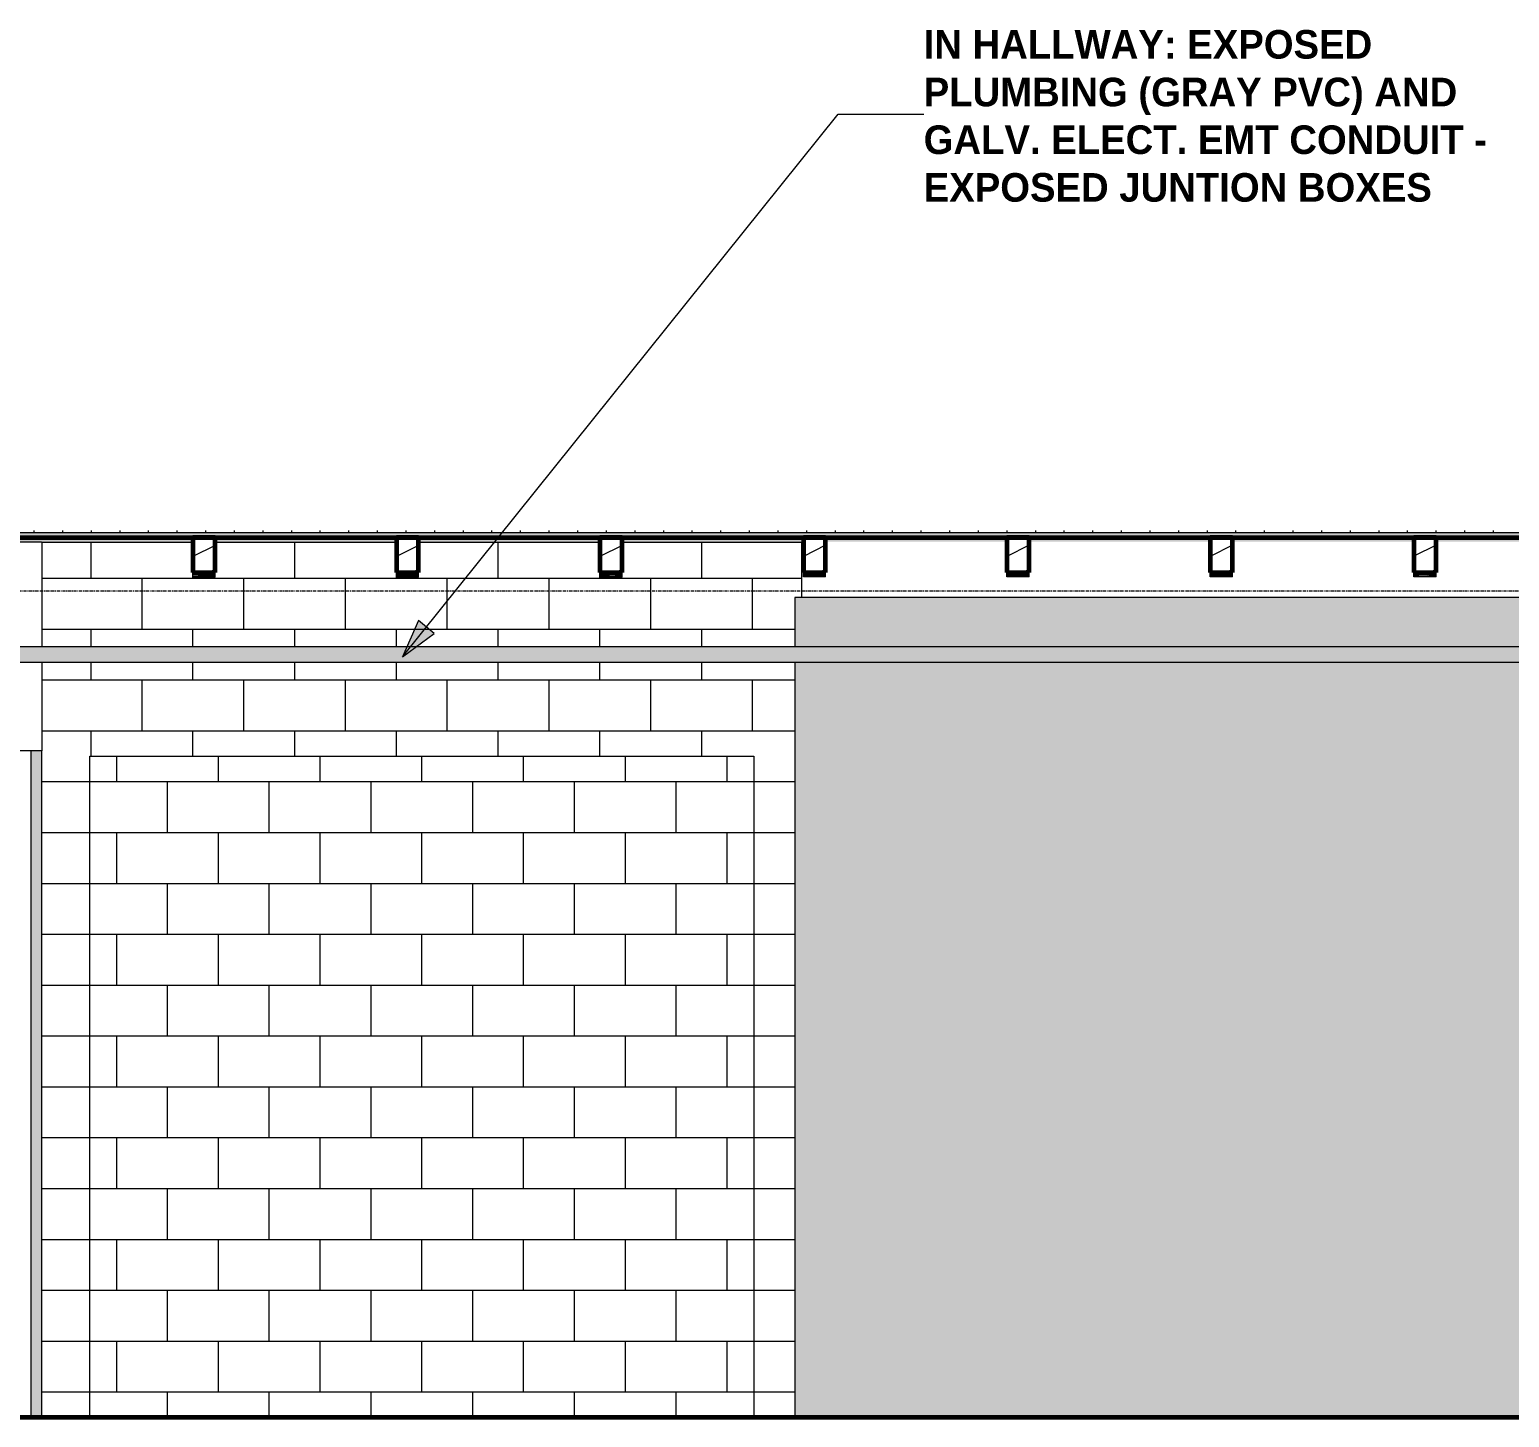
# Model space of a CAD drawing. Header units: inches. Extents: x 10304 to 16189, y 229 to 496.
# Drawn here: x 11430.3 to 11663, y 268 to 486.3 of the extents above; entities that cross this region are included whole.
import ezdxf

# ---------------------------------------------------------------- set-up
doc = ezdxf.new("R2010")
doc.units = ezdxf.units.IN
doc.header["$MEASUREMENT"] = 0
doc.linetypes.add('Grid Line 1_2_', pattern=[0.875, 0.5, -0.125, 0.125, -0.125])
for name, color, linetype, lineweight in [('0-1', 7, 'Continuous', 5), ('0-2', 10, 'Continuous', 9), ('A-FLOR-1', 53, 'Continuous', 5), ('A-FLOR-2', 250, 'Continuous', 60), ('A-FLOR-3', 7, 'Continuous', 18), ('A-FLOR-LEVL-1', 51, 'Grid Line 1_2_', 9), ('A-FLOR-MCUT-1', 7, 'Continuous', 18), ('A-FLOR-PATT-1', 10, 'Continuous', 9), ('A-FLOR-PATT-2', 253, 'Continuous', 9), ('A-ROOF-1', 7, 'Continuous', 18), ('A-WALL-PATT-1', 55, 'Continuous', 9), ('G-ANNO-TEXT', 231, 'Continuous', 9), ('I-WALL', 2, 'Continuous', 18), ('I-WALL-1', 8, 'Continuous', 5), ('I-WALL-2', 7, 'Continuous', 18), ('I-WALL-3', 2, 'Continuous', 5), ('P-PIPE', 3, 'Continuous', 9), ('P-PIPE-1', 3, 'Continuous', 5), ('S-BEAM', 12, 'Continuous', 9), ('S-BEAM-1', 10, 'Continuous', 9), ('S-BEAM-2', 250, 'Continuous', 60), ('S-FNDN-1', 7, 'Continuous', 18)]:
    doc.layers.add(name, color=color, linetype=linetype, lineweight=lineweight)
doc.styles.add('Century Gothic_B', font='GOTHICB.TTF', dxfattribs={"height": 4.5})
pattern_1 = [(216.87, (11407.228, 7.997), (23.9897714, 15.993643), [3.998, -35.986]), (206.565, (11412.026, 5.598), (-7.99708, -7.99662), [8.941, -8.941]), (198.435, (11412.026, 1.599), (-15.993845, -7.997098), [5.058, -20.23])]
pattern_2 = [(180.895, (11407.228, 400.879), (22.072962879, 0.302817983), [3.199, -28.792]), (180.597, (11412.026, 400.829), (-11.193527481, -0.19964098), [7.997, -7.997]), (180.398, (11412.026, 400.746), (-17.592186552, -0.178205865), [4.798, -19.193])]

# ---------------------------------------------------------------- blocks, each defined once
blk = doc.blocks.new('CTR - 1st Phase - Shell_rvt-1-INTERIOR ELEVATION - CORRIDOR NORTH _302_N_ - 3RD FLOOR - NORTH WALL')
at = {"layer": 'A-FLOR-1'}
h = blk.add_hatch(color=256, dxfattribs=at)
h.paths.add_polyline_path([(11702.77, 405.38), (11712, 405.38), (11712, 406.39), (11683.5, 406.39), (11683.5, 405.75), (11687.61, 405.75), (11687.61, 405.38), (11688.74, 405.38)], flags=0)
h.paths.add_polyline_path([(11715.5, 405.38), (11744, 405.39), (11744, 406.39), (11715.5, 406.39), (11715.5, 405.52)], flags=0)
h.paths.add_polyline_path([(11008, 405.38), (11008, 406.39), (10979.5, 406.39), (10979.5, 405.38), (11007.85, 405.38)], flags=0)
h.paths.add_polyline_path([(11023.1, 405.38), (11024.23, 405.38), (11024.23, 405.75), (11040, 405.77), (11040, 406.39), (11011.5, 406.39), (11011.5, 405.38)], flags=0)
h.paths.add_polyline_path([(10967.19, 405.38), (10976, 405.38), (10976, 406.39), (10947.5, 406.39), (10947.5, 405.75), (10965.44, 405.75), (10965.44, 405.38), (10967.1, 405.38)], flags=0)
h.paths.add_polyline_path([(10354.9, 405.38), (10368, 405.38), (10368, 406.39), (10352.45, 406.38), (10352.46, 405.38)], flags=0)
h.paths.add_polyline_path([(10371.5, 405.38), (10400, 405.38), (10400, 406.39), (10371.5, 406.37), (10371.5, 405.51)], flags=0)
h.paths.add_polyline_path([(10403.5, 405.38), (10410.69, 405.38), (10410.69, 405.75), (10432, 405.75), (10432, 406.39), (10403.5, 406.39), (10403.5, 405.71)], flags=0)
h.paths.add_polyline_path([(10710.2, 405.38), (10710.94, 405.38), (10710.94, 405.75), (10720, 405.75), (10720, 406.39), (10691.5, 406.39), (10691.5, 405.38), (10709.81, 405.38)], flags=0)
h.paths.add_polyline_path([(10688, 405.38), (10688, 406.39), (10659.5, 406.39), (10659.5, 405.38), (10679.14, 405.38)], flags=0)
h.paths.add_polyline_path([(10652.15, 405.38), (10656, 405.38), (10656, 406.39), (10627.5, 406.39), (10627.5, 405.75), (10652.15, 405.75)], flags=0)
h.paths.add_polyline_path([(11433.9, 405.66), (11456, 405.66), (11456, 406.39), (11427.5, 406.39), (11427.5, 405.75), (11432.31, 405.75), (11432.31, 405.66)], flags=0)
h.paths.add_polyline_path([(11551.69, 405.66), (11551.69, 405.75), (11552, 405.75), (11552, 406.39), (11523.5, 406.39), (11523.5, 405.66), (11550.64, 405.66)], flags=0)
h.paths.add_polyline_path([(11460.42, 405.66), (11488, 405.66), (11488, 406.39), (11459.5, 406.39), (11459.5, 405.66)], flags=0)
h.paths.add_polyline_path([(11491.5, 405.66), (11520, 405.66), (11520, 406.39), (11491.5, 406.39), (11491.5, 405.71)], flags=0)
h.paths.add_polyline_path([(10819.5, 405.75), (10848, 405.75), (10848, 406.39), (10819.5, 406.39), (10819.5, 405.9)], flags=0)
h.paths.add_polyline_path([(11584, 405.75), (11584, 406.39), (11555.5, 406.39), (11555.5, 405.75), (11577.1, 405.75)], flags=0)
h.paths.add_polyline_path([(10766.26, 405.75), (10784, 405.75), (10784, 406.39), (10755.5, 406.39), (10755.5, 405.75)], flags=0)
h.paths.add_polyline_path([(11587.5, 405.75), (11616, 405.75), (11616, 406.39), (11587.5, 406.39), (11587.5, 405.79)], flags=0)
h.paths.add_polyline_path([(10816, 405.75), (10816, 406.39), (10787.5, 406.39), (10787.5, 405.75), (10809.82, 405.75)], flags=0)
h.paths.add_polyline_path([(10851.5, 405.75), (10880, 405.75), (10880, 406.39), (10851.5, 406.39), (10851.5, 405.87)], flags=0)
h.paths.add_polyline_path([(10752, 405.75), (10752, 406.39), (10723.5, 406.39), (10723.5, 405.75), (10744.48, 405.75)], flags=0)
h.paths.add_polyline_path([(10883.5, 405.75), (10912, 405.75), (10912, 406.39), (10883.5, 406.39), (10883.5, 405.84)], flags=0)
h.paths.add_polyline_path([(10915.5, 405.75), (10944, 405.75), (10944, 406.39), (10915.5, 406.39), (10915.5, 405.8)], flags=0)
h.paths.add_polyline_path([(10624, 405.75), (10624, 406.39), (10595.5, 406.39), (10595.5, 405.75), (10613.8, 405.75)], flags=0)
h.paths.add_polyline_path([(11619.5, 405.75), (11648, 405.75), (11648, 406.39), (11619.5, 406.39), (11619.5, 405.91)], flags=0)
h.paths.add_polyline_path([(10435.5, 405.75), (10464, 405.75), (10464, 406.39), (10435.5, 406.39), (10435.5, 406.21)], flags=0)
h.paths.add_polyline_path([(11424, 405.75), (11424, 406.39), (11395.5, 406.39), (11395.5, 405.75), (11419.64, 405.75)], flags=0)
h.paths.add_polyline_path([(11651.5, 405.75), (11680, 405.75), (11680, 406.39), (11651.5, 406.39), (11651.5, 406.03)], flags=0)
h.paths.add_polyline_path([(10467.5, 405.75), (10496, 405.75), (10496, 406.39), (10467.5, 406.39), (10467.5, 406.14)], flags=0)
h.paths.add_polyline_path([(11392, 405.75), (11392, 406.39), (11363.5, 406.39), (11363.5, 405.75), (11376.08, 405.75)], flags=0)
h.paths.add_polyline_path([(10592, 405.75), (10592, 406.39), (10563.5, 406.39), (10563.5, 405.75), (10570.25, 405.75)], flags=0)
h.paths.add_polyline_path([(11360, 405.75), (11360, 406.39), (11331.5, 406.39), (11331.5, 405.75), (11354.3, 405.75)], flags=0)
h.paths.add_polyline_path([(11168, 405.75), (11168, 406.39), (11139.5, 406.39), (11139.5, 405.75), (11158.29, 405.75)], flags=0)
h.paths.add_polyline_path([(11328, 405.75), (11328, 406.39), (11299.5, 406.39), (11299.5, 405.75), (11310.74, 405.75)], flags=0)
h.paths.add_polyline_path([(11043.5, 405.75), (11072, 405.75), (11072, 406.39), (11043.5, 406.39), (11043.5, 405.77)], flags=0)
h.paths.add_polyline_path([(10499.5, 405.75), (10528, 405.75), (10528, 406.39), (10499.5, 406.39), (10499.5, 406.08)], flags=0)
h.paths.add_polyline_path([(11296, 405.75), (11296, 406.39), (11267.5, 406.39), (11267.5, 405.75), (11288.96, 405.75)], flags=0)
h.paths.add_polyline_path([(10560, 405.75), (10560, 406.39), (10531.5, 406.39), (10531.5, 405.75), (10548.47, 405.75)], flags=0)
h.paths.add_polyline_path([(11075.5, 405.75), (11104, 405.75), (11104, 406.39), (11075.5, 406.39), (11075.5, 405.8)], flags=0)
h.paths.add_polyline_path([(11264, 405.75), (11264, 406.39), (11235.5, 406.39), (11235.5, 405.75), (11245.4, 405.75)], flags=0)
h.paths.add_polyline_path([(11107.5, 405.75), (11136, 405.75), (11136, 406.39), (11107.5, 406.39), (11107.5, 405.83)], flags=0)
h.paths.add_polyline_path([(11232, 405.75), (11232, 406.39), (11203.5, 406.39), (11203.5, 405.75), (11223.63, 405.75)], flags=0)
h.paths.add_polyline_path([(11171.5, 405.75), (11200, 405.75), (11200, 406.39), (11171.5, 406.39), (11171.5, 405.88)], flags=0)
at = {"layer": 'A-FLOR-PATT-1'}
h = blk.add_hatch(dxfattribs=at)
h.set_pattern_fill('FP_1', color=256, style=0, pattern_type=2)
h.set_pattern_definition([(0, (11404.029, 0), (0, 2.399), []), (315, (11404.029, 0), (2.3985062, 0), [3.393, -3.393]), (45, (11404.029, 0), (2.3985062, 0), [3.393, -3.393])])
h.paths.add_polyline_path([(11724.55, 406.39), (11746.33, 406.39), (11746.31, 407.14), (10352.45, 407.14), (10352.46, 406.39), (11702.77, 406.39)], flags=0)
at = {"layer": 'A-FLOR-PATT-2'}
h = blk.add_hatch(dxfattribs=at)
h.set_pattern_fill('FP_2', color=256, style=0, pattern_type=2)
h.set_pattern_definition([(0, (11404.029, 0), (0, 4.5), []), (90, (11404.029, 0), (-4.5, 3e-16), [])])
h.paths.add_polyline_path([(11092.95, 407.14), (11746.33, 407.14), (11746.33, 407.54), (10352.45, 407.54), (10352.45, 407.14), (11071.17, 407.14)], flags=0)
at = {"layer": 'A-FLOR-2'}
for p, q in [((10352.45, 406.39), (11746.33, 406.39)), ((11746.33, 268), (10352.45, 268))]:
    blk.add_line(p, q, dxfattribs=at)
at = {"layer": 'A-FLOR-3'}
for p, q in [((11427.5, 405.75), (11432.19, 405.75)), ((11432.31, 405.66), (11456, 405.66)), ((11459.5, 405.66), (11488, 405.66)), ((11491.5, 405.66), (11520, 405.66)), ((11523.5, 405.66), (11551.69, 405.66))]:
    blk.add_line(p, q, dxfattribs=at)
at = {"layer": 'A-FLOR-MCUT-1'}
blk.add_line((11746.33, 407.14), (10352.45, 407.14), dxfattribs=at)
at = {"layer": 'A-ROOF-1'}
for p, q in [((11432.31, 389.19), (11432.31, 405.75)), ((11551.69, 405.75), (11551.69, 397)), ((11432.31, 372.87), (11432.31, 386.81)), ((11432.31, 372.87), (11369.86, 372.87))]:
    blk.add_line(p, q, dxfattribs=at)
blk = doc.blocks.new('CTR - 1st Phase -Stairs _ Elevators_rvt-1-INTERIOR ELEVATION - CORRIDOR NORTH _302_N_ - 3RD FLOOR - NORTH WALL')
at = {"layer": 'I-WALL-1'}
blk.add_hatch(color=256, dxfattribs=at).paths.add_polyline_path([(11432.19, 268), (11432.19, 372.87), (11430.56, 372.87), (11430.56, 268)], flags=0)
at = {"layer": 'I-WALL-2'}
blk.add_line((11430.56, 268), (11430.56, 372.87), dxfattribs=at)
blk = doc.blocks.new('LVL-Laminated Veneer Lumber - 4X6 S_ PINE - NO_ 1-2295510-INTERIOR ELEVATION - CORRIDOR NORTH _302_N_ - 3RD FLOOR - NORTH WALL')
at = {"layer": 'S-BEAM'}
h = blk.add_hatch(dxfattribs=at)
h.set_pattern_fill('FP_5', color=256, style=0, pattern_type=2)
h.set_pattern_definition(pattern_1)
h.paths.add_polyline_path([(11456, 400.89), (11459.5, 400.89), (11459.5, 406.39), (11456, 406.39), (11456, 405.66)], flags=0)
at = {"layer": 'S-BEAM-1'}
h = blk.add_hatch(dxfattribs=at)
h.set_pattern_fill('FP_6', color=256, style=0, pattern_type=2)
h.set_pattern_definition(pattern_2)
h.paths.add_polyline_path([(11459.5, 400.16), (11459.5, 400.89), (11456, 400.89), (11456, 400.16)], flags=0)
for p, q in [((11456, 400.16), (11456, 400.89)), ((11459.5, 400.16), (11459.5, 400.89)), ((11459.5, 400.16), (11456, 400.16))]:
    blk.add_line(p, q, dxfattribs=at)
at = {"layer": 'S-BEAM-2'}
for p, q in [((11459.5, 406.39), (11456, 406.39)), ((11456, 406.39), (11456, 400.89)), ((11459.5, 400.89), (11459.5, 406.39)), ((11456, 400.89), (11459.5, 400.89))]:
    blk.add_line(p, q, dxfattribs=at)
blk = doc.blocks.new('LVL-Laminated Veneer Lumber - 4X6 S_ PINE - NO_ 1-V31-INTERIOR ELEVATION - CORRIDOR NORTH _302_N_ - 3RD FLOOR - NORTH WALL')
at = {"layer": 'S-BEAM'}
h = blk.add_hatch(dxfattribs=at)
h.set_pattern_fill('FP_5', color=256, style=0, pattern_type=2)
h.set_pattern_definition(pattern_1)
h.paths.add_polyline_path([(11488, 400.89), (11491.5, 400.89), (11491.5, 406.39), (11488, 406.39), (11488, 405.66)], flags=0)
at = {"layer": 'S-BEAM-1'}
h = blk.add_hatch(dxfattribs=at)
h.set_pattern_fill('FP_6', color=256, style=0, pattern_type=2)
h.set_pattern_definition(pattern_2)
h.paths.add_polyline_path([(11491.5, 400.16), (11491.5, 400.89), (11488, 400.89), (11488, 400.16)], flags=0)
for p, q in [((11488, 400.16), (11488, 400.89)), ((11491.5, 400.16), (11491.5, 400.89)), ((11491.5, 400.16), (11488, 400.16))]:
    blk.add_line(p, q, dxfattribs=at)
at = {"layer": 'S-BEAM-2'}
for p, q in [((11491.5, 406.39), (11488, 406.39)), ((11488, 406.39), (11488, 400.89)), ((11491.5, 400.89), (11491.5, 406.39)), ((11488, 400.89), (11491.5, 400.89))]:
    blk.add_line(p, q, dxfattribs=at)
blk = doc.blocks.new('LVL-Laminated Veneer Lumber - 4X6 S_ PINE - NO_ 1-V32-INTERIOR ELEVATION - CORRIDOR NORTH _302_N_ - 3RD FLOOR - NORTH WALL')
at = {"layer": 'S-BEAM'}
h = blk.add_hatch(dxfattribs=at)
h.set_pattern_fill('FP_5', color=256, style=0, pattern_type=2)
h.set_pattern_definition(pattern_1)
h.paths.add_polyline_path([(11523.42, 400.89), (11523.5, 400.89), (11523.5, 406.39), (11520, 406.39), (11520, 400.89)], flags=0)
at = {"layer": 'S-BEAM-1'}
h = blk.add_hatch(dxfattribs=at)
h.set_pattern_fill('FP_6', color=256, style=0, pattern_type=2)
h.set_pattern_definition(pattern_2)
h.paths.add_polyline_path([(11523.5, 400.16), (11523.5, 400.89), (11520, 400.89), (11520, 400.16), (11523.45, 400.16)], flags=0)
for p, q in [((11520, 400.16), (11520, 400.89)), ((11523.5, 400.16), (11523.5, 400.89)), ((11523.5, 400.16), (11520, 400.16))]:
    blk.add_line(p, q, dxfattribs=at)
at = {"layer": 'S-BEAM-2'}
for p, q in [((11523.5, 406.39), (11520, 406.39)), ((11520, 406.39), (11520, 400.89)), ((11523.5, 400.89), (11523.5, 406.39)), ((11520, 400.89), (11523.5, 400.89))]:
    blk.add_line(p, q, dxfattribs=at)
blk = doc.blocks.new('LVL-Laminated Veneer Lumber - 4X6 S_ PINE - NO_ 1-2262216-INTERIOR ELEVATION - CORRIDOR NORTH _302_N_ - 3RD FLOOR - NORTH WALL')
at = {"layer": 'S-BEAM'}
h = blk.add_hatch(dxfattribs=at)
h.set_pattern_fill('FP_5', color=256, style=0, pattern_type=2)
h.set_pattern_definition(pattern_1)
h.paths.add_polyline_path([(11555.5, 400.89), (11555.5, 406.39), (11552, 406.39), (11552, 400.89)], flags=0)
at = {"layer": 'S-BEAM-1'}
h = blk.add_hatch(dxfattribs=at)
h.set_pattern_fill('FP_6', color=256, style=0, pattern_type=2)
h.set_pattern_definition(pattern_2)
h.paths.add_polyline_path([(11552, 400.25), (11555.5, 400.25), (11555.5, 400.89), (11552, 400.89)], flags=0)
for p, q in [((11552, 400.25), (11552, 400.89)), ((11555.5, 400.25), (11555.5, 400.89)), ((11555.5, 400.25), (11552, 400.25))]:
    blk.add_line(p, q, dxfattribs=at)
at = {"layer": 'S-BEAM-2'}
for p, q in [((11555.5, 406.39), (11552, 406.39)), ((11552, 406.39), (11552, 400.89)), ((11555.5, 400.89), (11555.5, 406.39)), ((11552, 400.89), (11555.5, 400.89))]:
    blk.add_line(p, q, dxfattribs=at)
blk = doc.blocks.new('LVL-Laminated Veneer Lumber - 4X6 S_ PINE - NO_ 1-V33-INTERIOR ELEVATION - CORRIDOR NORTH _302_N_ - 3RD FLOOR - NORTH WALL')
at = {"layer": 'S-BEAM'}
h = blk.add_hatch(dxfattribs=at)
h.set_pattern_fill('FP_5', color=256, style=0, pattern_type=2)
h.set_pattern_definition(pattern_1)
h.paths.add_polyline_path([(11584, 400.89), (11587.5, 400.89), (11587.5, 406.39), (11584, 406.39), (11584, 405.75)], flags=0)
at = {"layer": 'S-BEAM-1'}
h = blk.add_hatch(dxfattribs=at)
h.set_pattern_fill('FP_6', color=256, style=0, pattern_type=2)
h.set_pattern_definition(pattern_2)
h.paths.add_polyline_path([(11587.5, 400.25), (11587.5, 400.89), (11584, 400.89), (11584, 400.25)], flags=0)
for p, q in [((11584, 400.25), (11584, 400.89)), ((11587.5, 400.25), (11587.5, 400.89)), ((11587.5, 400.25), (11584, 400.25))]:
    blk.add_line(p, q, dxfattribs=at)
at = {"layer": 'S-BEAM-2'}
for p, q in [((11587.5, 406.39), (11584, 406.39)), ((11584, 406.39), (11584, 400.89)), ((11587.5, 400.89), (11587.5, 406.39)), ((11584, 400.89), (11587.5, 400.89))]:
    blk.add_line(p, q, dxfattribs=at)
blk = doc.blocks.new('LVL-Laminated Veneer Lumber - 4X6 S_ PINE - NO_ 1-V34-INTERIOR ELEVATION - CORRIDOR NORTH _302_N_ - 3RD FLOOR - NORTH WALL')
at = {"layer": 'S-BEAM'}
h = blk.add_hatch(dxfattribs=at)
h.set_pattern_fill('FP_5', color=256, style=0, pattern_type=2)
h.set_pattern_definition(pattern_1)
h.paths.add_polyline_path([(11616, 400.89), (11619.5, 400.89), (11619.5, 406.39), (11616, 406.39), (11616, 405.75)], flags=0)
at = {"layer": 'S-BEAM-1'}
h = blk.add_hatch(dxfattribs=at)
h.set_pattern_fill('FP_6', color=256, style=0, pattern_type=2)
h.set_pattern_definition(pattern_2)
h.paths.add_polyline_path([(11619.5, 400.25), (11619.5, 400.89), (11616, 400.89), (11616, 400.25)], flags=0)
for p, q in [((11616, 400.25), (11616, 400.89)), ((11619.5, 400.25), (11619.5, 400.89)), ((11619.5, 400.25), (11616, 400.25))]:
    blk.add_line(p, q, dxfattribs=at)
at = {"layer": 'S-BEAM-2'}
for p, q in [((11619.5, 406.39), (11616, 406.39)), ((11616, 406.39), (11616, 400.89)), ((11619.5, 400.89), (11619.5, 406.39)), ((11616, 400.89), (11619.5, 400.89))]:
    blk.add_line(p, q, dxfattribs=at)
blk = doc.blocks.new('LVL-Laminated Veneer Lumber - 4X6 S_ PINE - NO_ 1-V35-INTERIOR ELEVATION - CORRIDOR NORTH _302_N_ - 3RD FLOOR - NORTH WALL')
at = {"layer": 'S-BEAM'}
h = blk.add_hatch(dxfattribs=at)
h.set_pattern_fill('FP_5', color=256, style=0, pattern_type=2)
h.set_pattern_definition(pattern_1)
h.paths.add_polyline_path([(11648, 400.89), (11651.5, 400.89), (11651.5, 406.39), (11648, 406.39), (11648, 405.75)], flags=0)
at = {"layer": 'S-BEAM-1'}
h = blk.add_hatch(dxfattribs=at)
h.set_pattern_fill('FP_6', color=256, style=0, pattern_type=2)
h.set_pattern_definition(pattern_2)
h.paths.add_polyline_path([(11651.5, 400.25), (11651.5, 400.89), (11648, 400.89), (11648, 400.25)], flags=0)
for p, q in [((11648, 400.25), (11648, 400.89)), ((11651.5, 400.25), (11651.5, 400.89)), ((11651.5, 400.25), (11648, 400.25))]:
    blk.add_line(p, q, dxfattribs=at)
at = {"layer": 'S-BEAM-2'}
for p, q in [((11651.5, 406.39), (11648, 406.39)), ((11648, 406.39), (11648, 400.89)), ((11651.5, 400.89), (11651.5, 406.39)), ((11648, 400.89), (11651.5, 400.89))]:
    blk.add_line(p, q, dxfattribs=at)
blk = doc.blocks.new('CTR - 1st Phase - Structure_rvt-1-INTERIOR ELEVATION - CORRIDOR NORTH _302_N_ - 3RD FLOOR - NORTH WALL')
at = {"layer": 'A-WALL-PATT-1'}
h = blk.add_hatch(dxfattribs=at)
h.set_pattern_fill('FP_4', color=256, style=0, pattern_type=2)
h.set_pattern_definition([(0, (11440.002, 0), (0, 8), []), (90, (11440.002, 0), (-8, 8), [8, -8])])
h.paths.add_polyline_path([(11439.81, 268), (11439.81, 372), (11544.19, 372), (11544.19, 268), (11550.64, 268), (11550.64, 386.81), (11432.31, 386.81), (11432.31, 372.87), (11432.19, 372.87), (11432.19, 268), (11439.66, 268)], flags=0)
h.paths.add_polyline_path([(11490.42, 389.19), (11550.64, 389.19), (11550.64, 397), (11551.69, 397), (11551.69, 405.66), (11523.5, 405.66), (11523.5, 400.16), (11520, 400.16), (11520, 405.66), (11491.5, 405.66), (11491.5, 400.16), (11488, 400.16), (11488, 405.66), (11459.5, 405.66), (11459.5, 400.16), (11456, 400.16), (11456, 405.66), (11432.31, 405.66), (11432.31, 389.19), (11487.7, 389.19)], flags=0)
h = blk.add_hatch(dxfattribs=at)
h.set_pattern_fill('FP_3', color=256, style=0, pattern_type=2)
h.set_pattern_definition([(0, (11436.002, -152), (0, 8), []), (90, (11436.002, -152), (-8, 8), [8, -8])])
h.paths.add_polyline_path([(11453.45, 268), (11544.19, 268), (11544.19, 372), (11439.81, 372), (11439.81, 268), (11440.98, 268)], flags=0)
at = {"layer": 'S-FNDN-1'}
for p, q in [((11432.19, 372.87), (11432.19, 268)), ((11439.81, 268), (11439.81, 372)), ((11439.81, 372), (11544.19, 372)), ((11544.19, 372), (11544.19, 268))]:
    blk.add_line(p, q, dxfattribs=at)
at = {"layer": '0-2'}
for name in ['LVL-Laminated Veneer Lumber - 4X6 S_ PINE - NO_ 1-2295510-INTERIOR ELEVATION - CORRIDOR NORTH _302_N_ - 3RD FLOOR - NORTH WALL', 'LVL-Laminated Veneer Lumber - 4X6 S_ PINE - NO_ 1-V31-INTERIOR ELEVATION - CORRIDOR NORTH _302_N_ - 3RD FLOOR - NORTH WALL', 'LVL-Laminated Veneer Lumber - 4X6 S_ PINE - NO_ 1-V32-INTERIOR ELEVATION - CORRIDOR NORTH _302_N_ - 3RD FLOOR - NORTH WALL', 'LVL-Laminated Veneer Lumber - 4X6 S_ PINE - NO_ 1-2262216-INTERIOR ELEVATION - CORRIDOR NORTH _302_N_ - 3RD FLOOR - NORTH WALL', 'LVL-Laminated Veneer Lumber - 4X6 S_ PINE - NO_ 1-V33-INTERIOR ELEVATION - CORRIDOR NORTH _302_N_ - 3RD FLOOR - NORTH WALL', 'LVL-Laminated Veneer Lumber - 4X6 S_ PINE - NO_ 1-V34-INTERIOR ELEVATION - CORRIDOR NORTH _302_N_ - 3RD FLOOR - NORTH WALL', 'LVL-Laminated Veneer Lumber - 4X6 S_ PINE - NO_ 1-V35-INTERIOR ELEVATION - CORRIDOR NORTH _302_N_ - 3RD FLOOR - NORTH WALL']:
    blk.add_blockref(name, (0, 0), dxfattribs=at)

msp = doc.modelspace()

# ---------------------------------------------------------------- hatches: boundary and pattern name
at = {"layer": 'G-ANNO-TEXT'}
msp.add_hatch(color=256, dxfattribs=at).paths.add_polyline_path([(11488.95, 387.65), (11493.96, 391.32), (11491.45, 393.34)], flags=0)
at = {"layer": 'I-WALL-3'}
h = msp.add_hatch(color=256, dxfattribs=at)
h.paths.add_polyline_path([(11659.21, 268), (11679.74, 268), (11679.74, 386.81), (11550.64, 386.81), (11550.64, 268), (11572.09, 268)], flags=0)
h.paths.add_polyline_path([(11615.65, 389.19), (11679.74, 389.19), (11679.74, 397), (11550.64, 397), (11550.64, 389.19), (11612.93, 389.19)], flags=0)
at = {"layer": 'P-PIPE-1'}
for points in [[(11400.58, 388), (11701.96, 388), (11701.96, 389.19), (10404.59, 389.19), (10404.59, 388), (11397.86, 388)], [(10404.59, 386.81), (11701.96, 386.81), (11701.96, 388), (10404.59, 388), (10404.59, 386.84)]]:
    msp.add_hatch(color=256, dxfattribs=at).paths.add_polyline_path(points, flags=0)

# ---------------------------------------------------------------- linework, layer by layer
at = {"layer": 'A-FLOR-LEVL-1'}
for p, q in [((10304.09, 398), (11794.69, 398)), ((10304.09, 268), (11794.69, 268))]:
    msp.add_line(p, q, dxfattribs=at)
at = {"layer": 'G-ANNO-TEXT'}
for p, q in [((11488.95, 387.65), (11557.45, 472.99)), ((11557.45, 472.99), (11570.92, 472.99)), ((11491.45, 393.34), (11488.95, 387.65)), ((11493.96, 391.32), (11491.45, 393.34)), ((11488.95, 387.65), (11493.96, 391.32))]:
    msp.add_line(p, q, dxfattribs=at)
at = {"layer": 'I-WALL'}
for p, q in [((11679.74, 397), (11550.64, 397)), ((11550.64, 397), (11550.64, 389.19)), ((11550.64, 386.81), (11550.64, 268))]:
    msp.add_line(p, q, dxfattribs=at)
at = {"layer": 'P-PIPE'}
for p, q in [((11701.96, 389.19), (10404.59, 389.19)), ((10404.59, 386.81), (11701.96, 386.81))]:
    msp.add_line(p, q, dxfattribs=at)

# ---------------------------------------------------------------- block references
at = {"layer": '0-1'}
for name in ['CTR - 1st Phase - Shell_rvt-1-INTERIOR ELEVATION - CORRIDOR NORTH _302_N_ - 3RD FLOOR - NORTH WALL', 'CTR - 1st Phase - Structure_rvt-1-INTERIOR ELEVATION - CORRIDOR NORTH _302_N_ - 3RD FLOOR - NORTH WALL', 'CTR - 1st Phase -Stairs _ Elevators_rvt-1-INTERIOR ELEVATION - CORRIDOR NORTH _302_N_ - 3RD FLOOR - NORTH WALL']:
    msp.add_blockref(name, (0, 0), dxfattribs=at)

# ---------------------------------------------------------------- texts
at = {"layer": 'G-ANNO-TEXT', "char_height": 4.5, "attachment_point": 1, "style": 'Century Gothic_B'}
for s, insert, width in [('IN HALLWAY: EXPOSED', (11570.92, 486.24), 83.4765), ('PLUMBING (GRAY PVC) AND', (11570.92, 478.74), 105.2925), ('GALV. ELECT. EMT CONDUIT -', (11570.92, 471.24), 106.05), ('EXPOSED JUNTION BOXES', (11570.92, 463.74), 94.6875)]:
    msp.add_mtext(s, dxfattribs=dict(at, insert=insert, width=width))

doc.saveas('drawing.dxf')
